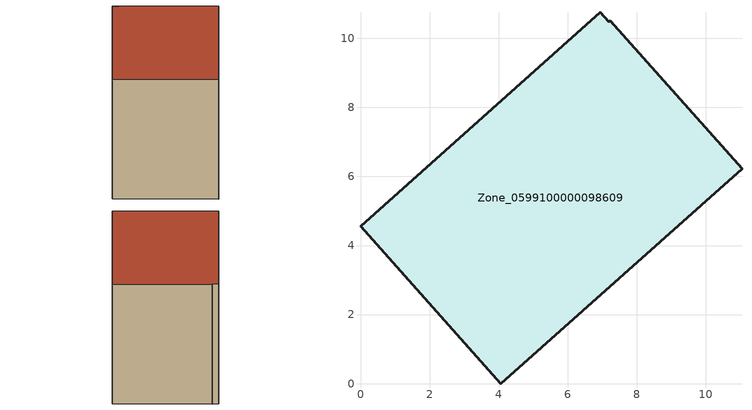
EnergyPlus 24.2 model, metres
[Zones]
Zone_0599100000098609
 floor ground (C_G): 7.23,10.52 11.05,6.23 4.06,0 0,4.56 6.95,10.75 7.19,10.48 z0
 wall outside (C_F): 4.06,0 11.05,6.23 7.23,10.52 7.19,10.48 6.95,10.75 0,4.56 4.06,0 z0:7.7
 roof outside (C_R): 11.05,6.23 7.23,10.52 7.19,10.48 6.95,10.75 0,4.56 4.06,0 z7.7
[BUILDING]
Pand.0599100000098609: North Axis=0; Terrain=City; Loads Convergence Tolerance Value=0.04; Temperature Convergence Tolerance Value=0.4; Solar Distribution=FullExterior; Maximum Number of Warmup Days=25; Minimum Number of Warmup Days=1
[Site:Location]
Rotterdam.The.Hague.AP_ZH_NLD Design_Conditions: Latitude=51.96; Longitude=4.45; Time Zone=1; Elevation=-4.5
[SITE:GROUNDTEMPERATURE:BUILDINGSURFACE]
18, 18, 18, 18, 18, 18, 18, 18, 18, 18, 18, 18
[MATERIAL] Thermal Absorptance=0.9; Solar Absorptance=0.7; Visible Absorptance=0.7
Name | Roughness | Thickness | Conductivity | Density | Specific Heat
G.TC.1965-1974 | MediumSmooth | 0.15 | 0.882353 | 540 | 1210
F.TC.1965-1974 | Rough | 0.3 | 0.697674 | 1920 | 840
R.TC.1965-1974 | MediumRough | 0.2 | 0.232558 | 1500 | 1000
[CONSTRUCTION]
C_G: G.TC.1965-1974
C_F: F.TC.1965-1974
C_R: R.TC.1965-1974
[ZONE]
Zone_0599100000098609: Type=1; Multiplier=1; Ceiling Height=Autocalculate; Volume=Autocalculate; Floor Area=autocalculate; Part of Total Floor Area=Yes
[ZONEINFILTRATION:DESIGNFLOWRATE]
Infil_Zone_0599100000098609: Zone or ZoneList or Space or SpaceList=Zone_0599100000098609; Schedule=AlwaysOn; Design Flow Rate Calculation Method=Flow/Area; Flow Rate per Floor Area=0.003; Constant Term Coefficient=1; Temperature Term Coefficient=0; Velocity Term Coefficient=0; Velocity Squared Term Coefficient=0
[HVACTEMPLATE:ZONE:IDEALLOADSAIRSYSTEM]
Zone_0599100000098609: Maximum Heating Supply Air Temperature=50; Minimum Cooling Supply Air Temperature=13; Maximum Heating Supply Air Humidity Ratio=0.0156; Minimum Cooling Supply Air Humidity Ratio=0.0077; Heating Limit=NoLimit; Cooling Limit=NoLimit; Dehumidification Control Type=ConstantSensibleHeatRatio; Cooling Sensible Heat Ratio=0.7; Dehumidification Setpoint=60; Humidification Control Type=None; Humidification Setpoint=30; Outdoor Air Method=None; Outdoor Air Flow Rate per Person=0.00944; Outdoor Air Flow Rate per Zone Floor Area=0; Outdoor Air Flow Rate per Zone=0; Demand Controlled Ventilation Type=None; Outdoor Air Economizer Type=NoEconomizer; Heat Recovery Type=None; Sensible Heat Recovery Effectiveness=0.7; Latent Heat Recovery Effectiveness=0.65
[ZONECONTROL:THERMOSTAT]
ThermostatControl_Zone_0599100000098609: Zone or ZoneList=Zone_0599100000098609; Control Type Schedule=DualSetpointControlType; Control 1=Thermostat_Zone_0599100000098609; Temperature Difference Between Cutout And Setpoint=0
[THERMOSTATSETPOINT:DUALSETPOINT]
Thermostat_Zone_0599100000098609: Heating Setpoint Temperature Schedule=HeatingSetpoint_Zone_0599100000098609; Cooling Setpoint Temperature Schedule=CoolingSetpoint_Zone_0599100000098609
[SCHEDULE:COMPACT]
HeatingSetpoint_Zone_0599100000098609: Through: 12/31, For: AllDays, Until: 24:00, 21
CoolingSetpoint_Zone_0599100000098609: Through: 12/31, For: AllDays, Until: 24:00, 24
DualSetpointControlType: Through: 12/31, For: AllDays, Until: 24:00, 4
AlwaysOn: Through: 12/31, For: AllDays, Until: 24:00, 1
